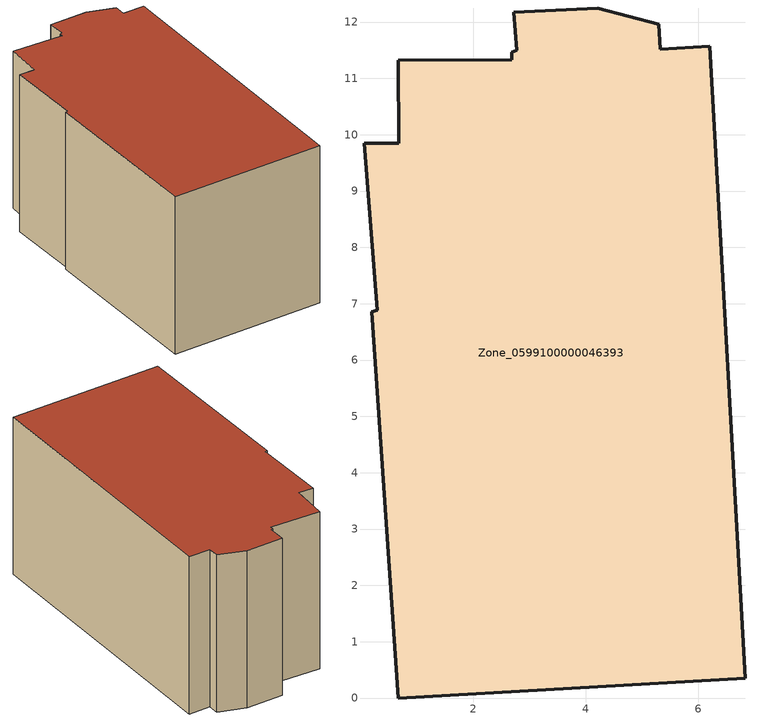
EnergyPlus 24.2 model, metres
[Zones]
Zone_0599100000046393
 floor ground (C_G): 0.3,6.88 0.07,9.85 0.68,9.85 0.67,11.32 2.69,11.33 2.68,11.46 2.77,11.5 2.72,12.18 4.21,12.25 5.29,11.96 5.32,11.52 6.2,11.57 6.83,0.35 0.67,0 0.2,6.86 z0
 wall outside (C_F): 5.32,11.52 5.29,11.96 4.21,12.25 2.72,12.18 2.77,11.5 2.68,11.46 2.69,11.33 0.67,11.32 0.68,9.85 0.07,9.85 0.3,6.88 0.2,6.86 0.67,0 6.83,0.35 6.2,11.57 5.32,11.52 z0:6.57
 roof outside (C_R): 0.2,6.86 0.67,0 6.83,0.35 6.2,11.57 5.32,11.52 5.29,11.96 4.21,12.25 2.72,12.18 2.77,11.5 2.68,11.46 2.69,11.33 0.67,11.32 0.68,9.85 0.07,9.85 0.3,6.88 z6.57
[BUILDING]
Pand.0599100000046393: North Axis=0; Terrain=City; Loads Convergence Tolerance Value=0.04; Temperature Convergence Tolerance Value=0.4; Solar Distribution=FullExterior; Maximum Number of Warmup Days=25; Minimum Number of Warmup Days=1
[Site:Location]
Rotterdam.The.Hague.AP_ZH_NLD Design_Conditions: Latitude=51.96; Longitude=4.45; Time Zone=1; Elevation=-4.5
[SITE:GROUNDTEMPERATURE:BUILDINGSURFACE]
18, 18, 18, 18, 18, 18, 18, 18, 18, 18, 18, 18
[MATERIAL] Thermal Absorptance=0.9; Solar Absorptance=0.7; Visible Absorptance=0.7
Name | Roughness | Thickness | Conductivity | Density | Specific Heat
G.D.1965 | MediumSmooth | 0.15 | 1 | 540 | 1210
F.D.1965 | Rough | 0.3 | 0.857143 | 1920 | 840
R.D.1965 | MediumRough | 0.2 | 0.08 | 1500 | 1000
[CONSTRUCTION]
C_G: G.D.1965
C_F: F.D.1965
C_R: R.D.1965
[ZONE]
Zone_0599100000046393: Type=1; Multiplier=1; Ceiling Height=Autocalculate; Volume=Autocalculate; Floor Area=autocalculate; Part of Total Floor Area=Yes
[ZONEINFILTRATION:DESIGNFLOWRATE]
Infil_Zone_0599100000046393: Zone or ZoneList or Space or SpaceList=Zone_0599100000046393; Schedule=AlwaysOn; Design Flow Rate Calculation Method=Flow/Area; Flow Rate per Floor Area=0.0042; Constant Term Coefficient=1; Temperature Term Coefficient=0; Velocity Term Coefficient=0; Velocity Squared Term Coefficient=0
[HVACTEMPLATE:ZONE:IDEALLOADSAIRSYSTEM]
Zone_0599100000046393: Maximum Heating Supply Air Temperature=50; Minimum Cooling Supply Air Temperature=13; Maximum Heating Supply Air Humidity Ratio=0.0156; Minimum Cooling Supply Air Humidity Ratio=0.0077; Heating Limit=NoLimit; Cooling Limit=NoLimit; Dehumidification Control Type=ConstantSensibleHeatRatio; Cooling Sensible Heat Ratio=0.7; Dehumidification Setpoint=60; Humidification Control Type=None; Humidification Setpoint=30; Outdoor Air Method=None; Outdoor Air Flow Rate per Person=0.00944; Outdoor Air Flow Rate per Zone Floor Area=0; Outdoor Air Flow Rate per Zone=0; Demand Controlled Ventilation Type=None; Outdoor Air Economizer Type=NoEconomizer; Heat Recovery Type=None; Sensible Heat Recovery Effectiveness=0.7; Latent Heat Recovery Effectiveness=0.65
[ZONECONTROL:THERMOSTAT]
ThermostatControl_Zone_0599100000046393: Zone or ZoneList=Zone_0599100000046393; Control Type Schedule=DualSetpointControlType; Control 1=Thermostat_Zone_0599100000046393; Temperature Difference Between Cutout And Setpoint=0
[THERMOSTATSETPOINT:DUALSETPOINT]
Thermostat_Zone_0599100000046393: Heating Setpoint Temperature Schedule=HeatingSetpoint_Zone_0599100000046393; Cooling Setpoint Temperature Schedule=CoolingSetpoint_Zone_0599100000046393
[SCHEDULE:COMPACT]
HeatingSetpoint_Zone_0599100000046393: Through: 12/31, For: AllDays, Until: 24:00, 21
CoolingSetpoint_Zone_0599100000046393: Through: 12/31, For: AllDays, Until: 24:00, 24
DualSetpointControlType: Through: 12/31, For: AllDays, Until: 24:00, 4
AlwaysOn: Through: 12/31, For: AllDays, Until: 24:00, 1
